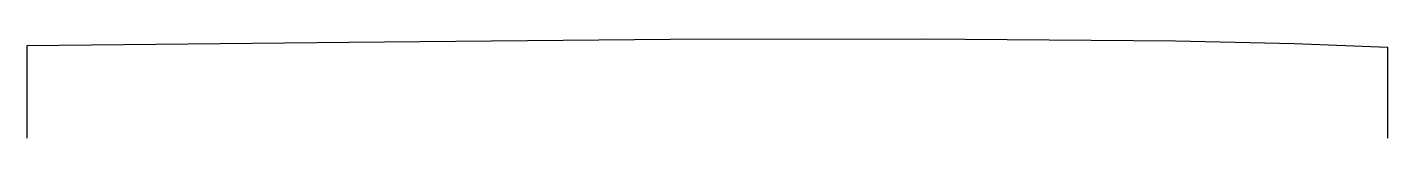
# Model space of a CAD drawing. Header units: millimetres. Extents: x 0 to 976, y 0 to 71.
import ezdxf

# ---------------------------------------------------------------- set-up
doc = ezdxf.new("R2010")
doc.units = ezdxf.units.MM

msp = doc.modelspace()

# ---------------------------------------------------------------- linework, layer by layer
at = {"color": 7, "linetype": 'Continuous'}
for p, q in [((824.07, 69.89), (824.08, 69.89)), ((0, 0), (0, 66.47)), ((976.41, 0), (976.41, 65.44))]:
    msp.add_line(p, q, dxfattribs=at)
at = {"color": 7, "linetype": 'Continuous', "flags": 128}
for points in [[(0, 66.47), (230.76, 68.99), (461.52, 71.06), (642.81, 71.42), (824.07, 69.89)], [(824.08, 69.89), (909.39, 68), (976.41, 65.44)]]:
    msp.add_lwpolyline(points, dxfattribs=at)

doc.saveas('drawing.dxf')
